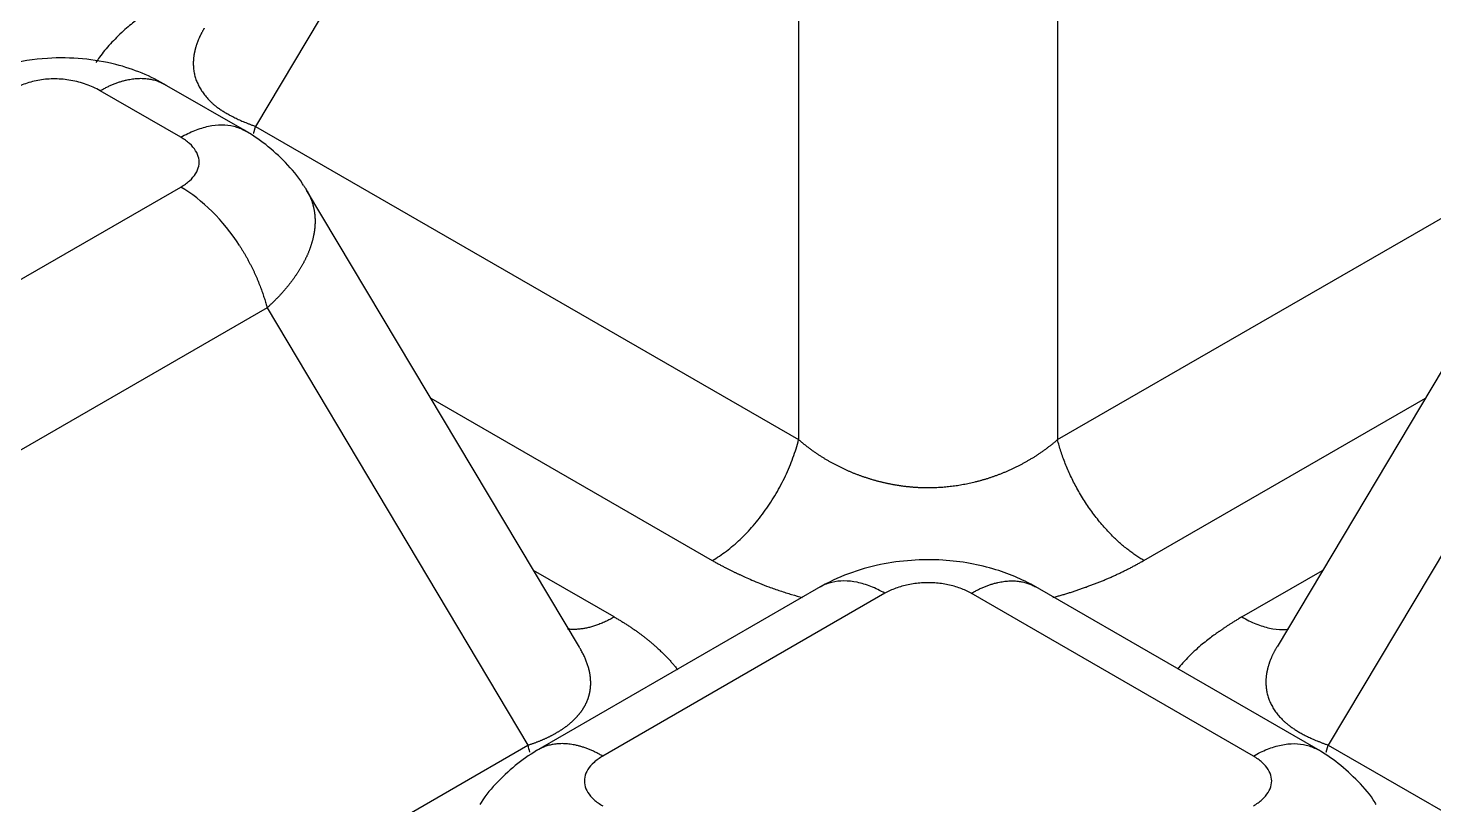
# Model space of a CAD drawing. Header units: millimetres. Extents: x -1286 to 291, y 5350 to 5880.
# Drawn here: x -836.55 to -814.66, y 5615.81 to 5627.91 of the extents above; entities that cross this region are included whole.
import ezdxf

# ---------------------------------------------------------------- set-up
doc = ezdxf.new("R2010")
doc.units = ezdxf.units.MM
doc.layers.add('粗实线层', color=7, linetype='Continuous', lineweight=35)

msp = doc.modelspace()

# ---------------------------------------------------------------- linework, layer by layer
at = {"layer": '粗实线层', "lineweight": 25}
for p, q in [((-828.946, 5633.197, 2078.952), (-833.009, 5626.384, 2078.952)), ((-824.554, 5630.661, 2078.952), (-824.554, 5621.502, 2078.952)), ((-820.523, 5630.661, 2078.952), (-820.523, 5621.502, 2078.952)), ((-833.106, 5626.276, 2078.952), (-834.426, 5627.038, 2078.952)), ((-834.174, 5626.214, 2078.952), (-835.431, 5626.939, 2078.952)), ((-833.009, 5626.384, 2078.952), (-824.554, 5621.502, 2078.952)), ((-820.523, 5621.502, 2078.952), (-812.067, 5626.384, 2078.952)), ((-838.306, 5623.052, 2078.952), (-834.174, 5625.438, 2078.952)), ((-827.967, 5618.269, 2078.952), (-832.215, 5625.392, 2078.952)), ((-812.862, 5625.392, 2078.952), (-817.105, 5618.276, 2078.952)), ((-832.831, 5623.555, 2078.952), (-837.895, 5620.631, 2078.952)), ((-832.831, 5623.555, 2078.952), (-828.768, 5616.742, 2078.952)), ((-812.246, 5623.555, 2078.952), (-816.309, 5616.742, 2078.952)), ((-830.282, 5622.151, 2078.952), (-825.898, 5619.62, 2078.952)), ((-819.179, 5619.62, 2078.952), (-814.794, 5622.151, 2078.952)), ((-827.424, 5618.739, 2078.952), (-828.68, 5619.464, 2078.952)), ((-817.653, 5618.739, 2078.952), (-816.397, 5619.464, 2078.952)), ((-824.145, 5619.248, 2078.952), (-828.678, 5616.631, 2078.952)), ((-823.21, 5619.108, 2078.952), (-827.603, 5616.572, 2078.952)), ((-817.474, 5616.572, 2078.952), (-821.866, 5619.108, 2078.952)), ((-816.399, 5616.631, 2078.952), (-820.932, 5619.248, 2078.952)), ((-837.895, 5611.473, 2078.952), (-828.768, 5616.742, 2078.952)), ((-816.309, 5616.742, 2078.952), (-807.854, 5611.861, 2078.952))]:
    msp.add_line(p, q, dxfattribs=at)
for centre, major_axis, ratio, start_param, end_param in [((-768.103, 5619.466, 2078.952), (101.531, 0), 0.57735, 5.605815, 8.437063), ((-763.839, 5617.004, 2078.952), (-86.224, 0), 0.57735, 5.499194, 7.067177), ((-768.103, 5619.466, 2078.952), (101.531, 0), 0.57735, 2.558511, 4.266019), ((-763.839, 5616.564, 2078.952), (-85.581, 0), 0.57735, 5.513547, 6.151361), ((-763.839, 5607.835, 2078.952), (83.696, 0), 0.57735, 2.390542, 3.115677), ((-763.839, 5607.157, 2078.952), (82.706, 0), 0.57735, 2.401231, 3.222685), ((-834.174, 5623.796, 2078.952), (-1.005, 1.741), 0.577358, 4.799417, 5.497772)]:
    msp.add_ellipse(centre, major_axis=major_axis, ratio=ratio, start_param=start_param, end_param=end_param, dxfattribs=at)
msp.add_ellipse((-763.839, 5617.004, 2078.952), major_axis=(-86.564, 0), ratio=0.57735, dxfattribs=at)
for points, degree, knots in [([(-834.353, 5628.381, 2078.952), (-834.362, 5628.376, 2078.952), (-834.379, 5628.366, 2078.952), (-834.405, 5628.351, 2078.952), (-834.429, 5628.336, 2078.952), (-834.453, 5628.322, 2078.952), (-834.476, 5628.307, 2078.952), (-834.498, 5628.293, 2078.952), (-834.52, 5628.28, 2078.952), (-834.541, 5628.267, 2078.952), (-834.561, 5628.254, 2078.952), (-834.58, 5628.241, 2078.952), (-834.599, 5628.229, 2078.952), (-834.617, 5628.217, 2078.952), (-834.634, 5628.205, 2078.952), (-834.65, 5628.194, 2078.952), (-834.666, 5628.183, 2078.952), (-834.682, 5628.172, 2078.952), (-834.696, 5628.162, 2078.952), (-834.71, 5628.152, 2078.952), (-834.724, 5628.143, 2078.952), (-834.755, 5628.121, 2078.952), (-834.808, 5628.082, 2078.952), (-834.886, 5628.023, 2078.952), (-834.975, 5627.952, 2078.952), (-835.073, 5627.867, 2078.952), (-835.173, 5627.771, 2078.952), (-835.271, 5627.668, 2078.952), (-835.36, 5627.565, 2078.952), (-835.434, 5627.468, 2078.952), (-835.476, 5627.406, 2078.952), (-835.494, 5627.379, 2078.952)], 3, [0, 0, 0, 0, 0.017766, 0.03511, 0.05203, 0.068527, 0.0846, 0.100248, 0.115472, 0.130271, 0.144645, 0.158594, 0.172118, 0.185216, 0.197889, 0.210135, 0.221956, 0.233351, 0.24432, 0.254863, 0.264979, 0.274669, 0.325857, 0.387583, 0.459867, 0.542725, 0.641054, 0.738048, 0.833723, 0.928075, 1, 1, 1, 1]), ([(-833.808, 5627.913, 2078.952), (-833.81, 5627.91, 2078.952), (-833.815, 5627.902, 2078.952), (-833.822, 5627.89, 2078.952), (-833.83, 5627.876, 2078.952), (-833.838, 5627.861, 2078.952), (-833.846, 5627.847, 2078.952), (-833.853, 5627.833, 2078.952), (-833.86, 5627.819, 2078.952), (-833.867, 5627.805, 2078.952), (-833.874, 5627.791, 2078.952), (-833.88, 5627.777, 2078.952), (-833.887, 5627.763, 2078.952), (-833.893, 5627.749, 2078.952), (-833.899, 5627.735, 2078.952), (-833.904, 5627.721, 2078.952), (-833.91, 5627.707, 2078.952), (-833.915, 5627.694, 2078.952), (-833.92, 5627.68, 2078.952), (-833.925, 5627.666, 2078.952), (-833.93, 5627.652, 2078.952), (-833.934, 5627.639, 2078.952), (-833.938, 5627.625, 2078.952), (-833.942, 5627.611, 2078.952), (-833.946, 5627.598, 2078.952), (-833.95, 5627.584, 2078.952), (-833.953, 5627.571, 2078.952), (-833.956, 5627.557, 2078.952), (-833.959, 5627.544, 2078.952), (-833.962, 5627.531, 2078.952), (-833.965, 5627.517, 2078.952), (-833.967, 5627.504, 2078.952), (-833.969, 5627.491, 2078.952), (-833.971, 5627.478, 2078.952), (-833.973, 5627.465, 2078.952), (-833.974, 5627.452, 2078.952), (-833.976, 5627.439, 2078.952), (-833.977, 5627.426, 2078.952), (-833.977, 5627.413, 2078.952), (-833.978, 5627.4, 2078.952), (-833.979, 5627.387, 2078.952), (-833.979, 5627.374, 2078.952), (-833.979, 5627.342, 2078.952), (-833.977, 5627.29, 2078.952), (-833.967, 5627.22, 2078.952), (-833.95, 5627.15, 2078.952), (-833.926, 5627.082, 2078.952), (-833.896, 5627.016, 2078.952), (-833.86, 5626.951, 2078.952), (-833.816, 5626.888, 2078.952), (-833.766, 5626.826, 2078.952), (-833.723, 5626.781, 2078.952), (-833.691, 5626.751, 2078.952), (-833.673, 5626.735, 2078.952), (-833.653, 5626.718, 2078.952), (-833.633, 5626.702, 2078.952), (-833.611, 5626.685, 2078.952), (-833.589, 5626.669, 2078.952), (-833.565, 5626.652, 2078.952), (-833.54, 5626.635, 2078.952), (-833.514, 5626.619, 2078.952), (-833.487, 5626.602, 2078.952), (-833.458, 5626.585, 2078.952), (-833.428, 5626.568, 2078.952), (-833.397, 5626.551, 2078.952), (-833.365, 5626.535, 2078.952), (-833.331, 5626.518, 2078.952), (-833.296, 5626.501, 2078.952), (-833.259, 5626.484, 2078.952), (-833.221, 5626.467, 2078.952), (-833.182, 5626.45, 2078.952), (-833.141, 5626.434, 2078.952), (-833.098, 5626.417, 2078.952), (-833.055, 5626.4, 2078.952), (-833.025, 5626.39, 2078.952), (-833.009, 5626.384, 2078.952)], 3, [0, 0, 0, 0, 0.004763, 0.012015, 0.019249, 0.026468, 0.03367, 0.040856, 0.048027, 0.055183, 0.062323, 0.069449, 0.07656, 0.083656, 0.090738, 0.097806, 0.10486, 0.111901, 0.118929, 0.125943, 0.132945, 0.139934, 0.14691, 0.153875, 0.160828, 0.167769, 0.174698, 0.181617, 0.188525, 0.195422, 0.202309, 0.209185, 0.216052, 0.222909, 0.229757, 0.236595, 0.243425, 0.250246, 0.257059, 0.263864, 0.270661, 0.27745, 0.284232, 0.322869, 0.361725, 0.400842, 0.440264, 0.480035, 0.520194, 0.560781, 0.601837, 0.643398, 0.655217, 0.667363, 0.679836, 0.692639, 0.705773, 0.719239, 0.733039, 0.747174, 0.761644, 0.776452, 0.791598, 0.807083, 0.822907, 0.839073, 0.855579, 0.872428, 0.88962, 0.907155, 0.925034, 0.943257, 0.961826, 0.98074, 1, 1, 1, 1]), ([(-834.394, 5627.02, 2078.952), (-834.641, 5627.167, 2078.952), (-835.213, 5627.404, 2078.952), (-836.094, 5627.487, 2078.952), (-836.888, 5627.364, 2078.952), (-837.283, 5627.219, 2078.952), (-837.474, 5627.129, 2078.952)], 3, [0, 0, 0, 0, 0.282995, 0.616373, 0.811058, 1, 1, 1, 1]), ([(-834.174, 5626.214, 2078.952), (-834.101, 5626.256, 2078.952), (-834.028, 5626.292, 2078.952), (-833.883, 5626.349, 2078.952), (-833.811, 5626.371, 2078.952), (-833.671, 5626.4, 2078.952), (-833.603, 5626.407, 2078.952), (-833.472, 5626.407, 2078.952), (-833.409, 5626.4, 2078.952), (-833.289, 5626.37, 2078.952), (-833.233, 5626.348, 2078.952), (-833.175, 5626.316, 2078.952), (-833.169, 5626.313, 2078.952), (-833.164, 5626.31, 2078.952)], 3, [0, 0, 0, 0, 0.195838, 0.195838, 0.391677, 0.391677, 0.587515, 0.587515, 0.783354, 0.783354, 0.979192, 0.979192, 1, 1, 1, 1]), ([(-832.262, 5625.457, 2078.952), (-832.267, 5625.468, 2078.952), (-832.339, 5625.598, 2078.952), (-832.535, 5625.819, 2078.952), (-832.84, 5626.104, 2078.952), (-833.069, 5626.256, 2078.952), (-833.187, 5626.323, 2078.952)], 3, [0, 0, 0, 0, 0.030798, 0.365941, 0.689667, 1, 1, 1, 1]), ([(-832.259, 5625.457, 2078.952), (-832.256, 5625.454, 2078.952), (-832.25, 5625.446, 2078.952), (-832.242, 5625.433, 2078.952), (-832.233, 5625.42, 2078.952), (-832.225, 5625.408, 2078.952), (-832.219, 5625.397, 2078.952), (-832.215, 5625.392, 2078.952), (-832.214, 5625.39, 2078.952)], 3, [0, 0, 0, 0, 0.172249, 0.363207, 0.554149, 0.745077, 0.935991, 1, 1, 1, 1]), ([(-832.214, 5625.39, 2078.952), (-832.212, 5625.387, 2078.952), (-832.208, 5625.38, 2078.952), (-832.201, 5625.368, 2078.952), (-832.194, 5625.355, 2078.952), (-832.187, 5625.341, 2078.952), (-832.18, 5625.328, 2078.952), (-832.173, 5625.314, 2078.952), (-832.167, 5625.3, 2078.952), (-832.161, 5625.287, 2078.952), (-832.155, 5625.273, 2078.952), (-832.149, 5625.259, 2078.952), (-832.144, 5625.245, 2078.952), (-832.138, 5625.231, 2078.952), (-832.133, 5625.216, 2078.952), (-832.128, 5625.202, 2078.952), (-832.124, 5625.187, 2078.952), (-832.12, 5625.173, 2078.952), (-832.116, 5625.158, 2078.952), (-832.112, 5625.144, 2078.952), (-832.108, 5625.129, 2078.952), (-832.105, 5625.114, 2078.952), (-832.102, 5625.099, 2078.952), (-832.099, 5625.084, 2078.952), (-832.096, 5625.069, 2078.952), (-832.094, 5625.054, 2078.952), (-832.092, 5625.039, 2078.952), (-832.09, 5625.023, 2078.952), (-832.088, 5625.008, 2078.952), (-832.087, 5624.993, 2078.952), (-832.085, 5624.977, 2078.952), (-832.084, 5624.961, 2078.952), (-832.084, 5624.946, 2078.952), (-832.083, 5624.93, 2078.952), (-832.083, 5624.914, 2078.952), (-832.083, 5624.898, 2078.952), (-832.083, 5624.883, 2078.952), (-832.084, 5624.867, 2078.952), (-832.084, 5624.851, 2078.952), (-832.085, 5624.834, 2078.952), (-832.087, 5624.818, 2078.952), (-832.088, 5624.802, 2078.952), (-832.09, 5624.786, 2078.952), (-832.092, 5624.77, 2078.952), (-832.094, 5624.753, 2078.952), (-832.096, 5624.737, 2078.952), (-832.099, 5624.72, 2078.952), (-832.102, 5624.704, 2078.952), (-832.105, 5624.687, 2078.952), (-832.108, 5624.671, 2078.952), (-832.112, 5624.654, 2078.952), (-832.116, 5624.638, 2078.952), (-832.12, 5624.621, 2078.952), (-832.124, 5624.604, 2078.952), (-832.129, 5624.587, 2078.952), (-832.134, 5624.571, 2078.952), (-832.139, 5624.554, 2078.952), (-832.144, 5624.537, 2078.952), (-832.149, 5624.52, 2078.952), (-832.155, 5624.503, 2078.952), (-832.161, 5624.486, 2078.952), (-832.167, 5624.469, 2078.952), (-832.174, 5624.452, 2078.952), (-832.18, 5624.435, 2078.952), (-832.187, 5624.418, 2078.952), (-832.194, 5624.401, 2078.952), (-832.202, 5624.384, 2078.952), (-832.209, 5624.367, 2078.952), (-832.217, 5624.35, 2078.952), (-832.225, 5624.333, 2078.952), (-832.234, 5624.315, 2078.952), (-832.242, 5624.298, 2078.952), (-832.251, 5624.281, 2078.952), (-832.26, 5624.264, 2078.952), (-832.269, 5624.247, 2078.952), (-832.278, 5624.23, 2078.952), (-832.288, 5624.212, 2078.952), (-832.298, 5624.195, 2078.952), (-832.308, 5624.178, 2078.952), (-832.318, 5624.161, 2078.952), (-832.329, 5624.144, 2078.952), (-832.34, 5624.126, 2078.952), (-832.351, 5624.109, 2078.952), (-832.362, 5624.092, 2078.952), (-832.373, 5624.075, 2078.952), (-832.385, 5624.058, 2078.952), (-832.397, 5624.04, 2078.952), (-832.409, 5624.023, 2078.952), (-832.421, 5624.006, 2078.952), (-832.434, 5623.989, 2078.952), (-832.446, 5623.972, 2078.952), (-832.459, 5623.955, 2078.952), (-832.472, 5623.938, 2078.952), (-832.486, 5623.921, 2078.952), (-832.499, 5623.904, 2078.952), (-832.513, 5623.887, 2078.952), (-832.527, 5623.87, 2078.952), (-832.541, 5623.853, 2078.952), (-832.556, 5623.836, 2078.952), (-832.57, 5623.819, 2078.952), (-832.585, 5623.802, 2078.952), (-832.6, 5623.786, 2078.952), (-832.615, 5623.769, 2078.952), (-832.631, 5623.752, 2078.952), (-832.646, 5623.735, 2078.952), (-832.662, 5623.719, 2078.952), (-832.678, 5623.702, 2078.952), (-832.694, 5623.686, 2078.952), (-832.711, 5623.669, 2078.952), (-832.727, 5623.653, 2078.952), (-832.744, 5623.636, 2078.952), (-832.761, 5623.62, 2078.952), (-832.778, 5623.604, 2078.952), (-832.795, 5623.587, 2078.952), (-832.813, 5623.571, 2078.952), (-832.825, 5623.56, 2078.952), (-832.831, 5623.555, 2078.952)], 3, [0, 0, 0, 0, 0.005848, 0.014646, 0.023444, 0.03224, 0.041037, 0.049832, 0.058627, 0.067422, 0.076216, 0.08501, 0.093803, 0.102596, 0.111388, 0.12018, 0.128971, 0.137762, 0.146553, 0.155343, 0.164133, 0.172923, 0.181712, 0.190502, 0.19929, 0.208079, 0.216867, 0.225655, 0.234443, 0.243231, 0.252018, 0.260806, 0.269593, 0.27838, 0.287167, 0.295954, 0.30474, 0.313527, 0.322314, 0.3311, 0.339887, 0.348673, 0.35746, 0.366247, 0.375033, 0.38382, 0.392607, 0.401394, 0.410181, 0.418968, 0.427755, 0.436543, 0.44533, 0.454118, 0.462906, 0.471694, 0.480483, 0.489272, 0.498061, 0.50685, 0.515639, 0.524429, 0.53322, 0.54201, 0.550801, 0.559592, 0.568384, 0.577176, 0.585969, 0.594762, 0.603555, 0.612349, 0.621144, 0.629939, 0.638734, 0.64753, 0.656327, 0.665124, 0.673922, 0.68272, 0.691519, 0.700319, 0.709119, 0.71792, 0.726722, 0.735524, 0.744327, 0.753131, 0.761936, 0.770741, 0.779547, 0.788354, 0.797162, 0.80597, 0.814779, 0.82359, 0.832401, 0.841213, 0.850026, 0.85884, 0.867654, 0.87647, 0.885287, 0.894105, 0.902923, 0.911743, 0.920564, 0.929386, 0.938209, 0.947032, 0.955858, 0.964684, 0.973511, 0.98234, 0.991169, 1, 1, 1, 1]), ([(-825.898, 5619.62, 2078.952), (-825.825, 5619.662, 2078.952), (-825.751, 5619.711, 2078.952), (-825.606, 5619.821, 2078.952), (-825.535, 5619.882, 2078.952), (-825.395, 5620.014, 2078.952), (-825.327, 5620.086, 2078.952), (-825.195, 5620.237, 2078.952), (-825.132, 5620.318, 2078.952), (-825.013, 5620.485, 2078.952), (-824.957, 5620.572, 2078.952), (-824.852, 5620.751, 2078.952), (-824.803, 5620.843, 2078.952), (-824.715, 5621.03, 2078.952), (-824.676, 5621.124, 2078.952), (-824.607, 5621.314, 2078.952), (-824.578, 5621.409, 2078.952), (-824.554, 5621.502, 2078.952)], 3, [0, 0, 0, 0, 0.125, 0.125, 0.25, 0.25, 0.375, 0.375, 0.5, 0.5, 0.625, 0.625, 0.75, 0.75, 0.875, 0.875, 1, 1, 1, 1]), ([(-824.554, 5621.502, 2078.952), (-824.548, 5621.497, 2078.952), (-824.536, 5621.487, 2078.952), (-824.518, 5621.472, 2078.952), (-824.5, 5621.456, 2078.952), (-824.481, 5621.441, 2078.952), (-824.463, 5621.427, 2078.952), (-824.444, 5621.412, 2078.952), (-824.426, 5621.397, 2078.952), (-824.407, 5621.383, 2078.952), (-824.388, 5621.369, 2078.952), (-824.369, 5621.355, 2078.952), (-824.35, 5621.341, 2078.952), (-824.331, 5621.327, 2078.952), (-824.311, 5621.314, 2078.952), (-824.292, 5621.3, 2078.952), (-824.273, 5621.287, 2078.952), (-824.253, 5621.274, 2078.952), (-824.234, 5621.261, 2078.952), (-824.214, 5621.248, 2078.952), (-824.194, 5621.236, 2078.952), (-824.174, 5621.223, 2078.952), (-824.154, 5621.211, 2078.952), (-824.134, 5621.199, 2078.952), (-824.114, 5621.187, 2078.952), (-824.094, 5621.175, 2078.952), (-824.074, 5621.164, 2078.952), (-824.053, 5621.152, 2078.952), (-824.033, 5621.141, 2078.952), (-824.012, 5621.13, 2078.952), (-823.992, 5621.119, 2078.952), (-823.971, 5621.108, 2078.952), (-823.951, 5621.097, 2078.952), (-823.93, 5621.087, 2078.952), (-823.909, 5621.077, 2078.952), (-823.888, 5621.066, 2078.952), (-823.867, 5621.056, 2078.952), (-823.846, 5621.047, 2078.952), (-823.825, 5621.037, 2078.952), (-823.804, 5621.027, 2078.952), (-823.783, 5621.018, 2078.952), (-823.762, 5621.009, 2078.952), (-823.741, 5621, 2078.952), (-823.72, 5620.991, 2078.952), (-823.698, 5620.982, 2078.952), (-823.677, 5620.974, 2078.952), (-823.655, 5620.966, 2078.952), (-823.634, 5620.957, 2078.952), (-823.613, 5620.949, 2078.952), (-823.591, 5620.942, 2078.952), (-823.569, 5620.934, 2078.952), (-823.548, 5620.926, 2078.952), (-823.526, 5620.919, 2078.952), (-823.504, 5620.912, 2078.952), (-823.483, 5620.905, 2078.952), (-823.461, 5620.898, 2078.952), (-823.439, 5620.891, 2078.952), (-823.417, 5620.885, 2078.952), (-823.396, 5620.878, 2078.952), (-823.374, 5620.872, 2078.952), (-823.352, 5620.866, 2078.952), (-823.33, 5620.86, 2078.952), (-823.308, 5620.854, 2078.952), (-823.286, 5620.849, 2078.952), (-823.264, 5620.843, 2078.952), (-823.242, 5620.838, 2078.952), (-823.22, 5620.833, 2078.952), (-823.198, 5620.828, 2078.952), (-823.176, 5620.823, 2078.952), (-823.154, 5620.819, 2078.952), (-823.132, 5620.814, 2078.952), (-823.11, 5620.81, 2078.952), (-823.088, 5620.806, 2078.952), (-823.066, 5620.802, 2078.952), (-823.044, 5620.798, 2078.952), (-823.022, 5620.794, 2078.952), (-823, 5620.791, 2078.952), (-822.978, 5620.788, 2078.952), (-822.956, 5620.784, 2078.952), (-822.934, 5620.781, 2078.952), (-822.912, 5620.779, 2078.952), (-822.89, 5620.776, 2078.952), (-822.868, 5620.773, 2078.952), (-822.846, 5620.771, 2078.952), (-822.823, 5620.769, 2078.952), (-822.801, 5620.767, 2078.952), (-822.779, 5620.765, 2078.952), (-822.757, 5620.763, 2078.952), (-822.735, 5620.762, 2078.952), (-822.713, 5620.76, 2078.952), (-822.692, 5620.759, 2078.952), (-822.67, 5620.758, 2078.952), (-822.648, 5620.757, 2078.952), (-822.626, 5620.757, 2078.952), (-822.604, 5620.756, 2078.952), (-822.582, 5620.756, 2078.952), (-822.56, 5620.755, 2078.952), (-822.53, 5620.755, 2078.952), (-822.493, 5620.756, 2078.952), (-822.447, 5620.757, 2078.952), (-822.401, 5620.758, 2078.952), (-822.356, 5620.761, 2078.952), (-822.31, 5620.764, 2078.952), (-822.264, 5620.768, 2078.952), (-822.218, 5620.772, 2078.952), (-822.172, 5620.778, 2078.952), (-822.126, 5620.784, 2078.952), (-822.08, 5620.79, 2078.952), (-822.034, 5620.798, 2078.952), (-821.988, 5620.806, 2078.952), (-821.942, 5620.815, 2078.952), (-821.896, 5620.824, 2078.952), (-821.85, 5620.834, 2078.952), (-821.804, 5620.845, 2078.952), (-821.758, 5620.857, 2078.952), (-821.712, 5620.869, 2078.952), (-821.667, 5620.882, 2078.952), (-821.621, 5620.896, 2078.952), (-821.576, 5620.91, 2078.952), (-821.531, 5620.926, 2078.952), (-821.486, 5620.941, 2078.952), (-821.441, 5620.958, 2078.952), (-821.396, 5620.975, 2078.952), (-821.352, 5620.993, 2078.952), (-821.307, 5621.012, 2078.952), (-821.263, 5621.032, 2078.952), (-821.219, 5621.052, 2078.952), (-821.176, 5621.073, 2078.952), (-821.132, 5621.094, 2078.952), (-821.089, 5621.116, 2078.952), (-821.046, 5621.139, 2078.952), (-821.004, 5621.163, 2078.952), (-820.962, 5621.187, 2078.952), (-820.92, 5621.213, 2078.952), (-820.878, 5621.238, 2078.952), (-820.837, 5621.265, 2078.952), (-820.796, 5621.292, 2078.952), (-820.756, 5621.32, 2078.952), (-820.716, 5621.349, 2078.952), (-820.676, 5621.378, 2078.952), (-820.637, 5621.408, 2078.952), (-820.598, 5621.439, 2078.952), (-820.56, 5621.47, 2078.952), (-820.535, 5621.492, 2078.952), (-820.523, 5621.502, 2078.952)], 3, [0, 0, 0, 0, 0.005924, 0.011829, 0.017716, 0.023584, 0.029433, 0.035265, 0.041078, 0.046873, 0.05265, 0.058409, 0.06415, 0.069873, 0.075579, 0.081267, 0.086938, 0.092592, 0.098228, 0.103848, 0.10945, 0.115035, 0.120604, 0.126156, 0.131691, 0.13721, 0.142713, 0.1482, 0.15367, 0.159124, 0.164563, 0.169986, 0.175393, 0.180785, 0.186161, 0.191522, 0.196869, 0.2022, 0.207516, 0.212817, 0.218104, 0.223376, 0.228634, 0.233878, 0.239108, 0.244323, 0.249525, 0.254714, 0.259888, 0.26505, 0.270198, 0.275333, 0.280454, 0.285564, 0.29066, 0.295744, 0.300815, 0.305874, 0.310921, 0.315957, 0.32098, 0.325992, 0.330992, 0.33598, 0.340958, 0.345925, 0.35088, 0.355825, 0.36076, 0.365684, 0.370597, 0.375501, 0.380395, 0.385279, 0.390153, 0.395018, 0.399873, 0.40472, 0.409558, 0.414387, 0.419207, 0.424019, 0.428822, 0.433618, 0.438406, 0.443186, 0.447958, 0.452723, 0.457481, 0.462232, 0.466976, 0.471713, 0.476444, 0.481169, 0.485887, 0.4906, 0.495306, 0.500008, 0.509822, 0.519661, 0.529527, 0.539421, 0.549346, 0.559303, 0.569293, 0.579318, 0.589379, 0.599479, 0.609618, 0.619799, 0.630022, 0.64029, 0.650603, 0.660963, 0.671371, 0.68183, 0.69234, 0.702902, 0.713519, 0.724191, 0.734919, 0.745705, 0.756551, 0.767457, 0.778425, 0.789455, 0.80055, 0.811709, 0.822935, 0.834229, 0.845591, 0.857022, 0.868525, 0.880099, 0.891746, 0.903466, 0.915261, 0.927132, 0.93908, 0.951105, 0.963209, 0.975392, 0.987656, 1, 1, 1, 1]), ([(-825.898, 5619.62, 2078.952), (-825.889, 5619.615, 2078.952), (-825.872, 5619.605, 2078.952), (-825.846, 5619.59, 2078.952), (-825.82, 5619.576, 2078.952), (-825.795, 5619.562, 2078.952), (-825.771, 5619.549, 2078.952), (-825.747, 5619.536, 2078.952), (-825.723, 5619.524, 2078.952), (-825.7, 5619.512, 2078.952), (-825.678, 5619.5, 2078.952), (-825.656, 5619.489, 2078.952), (-825.635, 5619.478, 2078.952), (-825.614, 5619.468, 2078.952), (-825.594, 5619.458, 2078.952), (-825.575, 5619.448, 2078.952), (-825.556, 5619.439, 2078.952), (-825.537, 5619.43, 2078.952), (-825.52, 5619.422, 2078.952), (-825.503, 5619.414, 2078.952), (-825.486, 5619.406, 2078.952), (-825.448, 5619.388, 2078.952), (-825.381, 5619.357, 2078.952), (-825.278, 5619.312, 2078.952), (-825.155, 5619.261, 2078.952), (-825.008, 5619.204, 2078.952), (-824.842, 5619.146, 2078.952), (-824.667, 5619.091, 2078.952), (-824.55, 5619.057, 2078.952), (-824.493, 5619.042, 2078.952)], 3, [0, 0, 0, 0, 0.021449, 0.042388, 0.062815, 0.082731, 0.102135, 0.121027, 0.139407, 0.157273, 0.174627, 0.191467, 0.207794, 0.223607, 0.238906, 0.253692, 0.267963, 0.281719, 0.294962, 0.30769, 0.319903, 0.331602, 0.393399, 0.467919, 0.555186, 0.65522, 0.773929, 0.891028, 1, 1, 1, 1]), ([(-820.835, 5619.192, 2078.952), (-821.038, 5619.31, 2078.952), (-821.496, 5619.512, 2078.952), (-822.342, 5619.665, 2078.952), (-823.148, 5619.607, 2078.952), (-823.794, 5619.42, 2078.952), (-824.096, 5619.277, 2078.952), (-824.242, 5619.192, 2078.952)], 3, [0, 0, 0, 0, 0.204046, 0.436748, 0.701689, 0.846889, 1, 1, 1, 1]), ([(-820.594, 5619.043, 2078.952), (-820.58, 5619.047, 2078.952), (-820.547, 5619.056, 2078.952), (-820.495, 5619.07, 2078.952), (-820.436, 5619.087, 2078.952), (-820.378, 5619.105, 2078.952), (-820.32, 5619.123, 2078.952), (-820.262, 5619.142, 2078.952), (-820.204, 5619.161, 2078.952), (-820.147, 5619.181, 2078.952), (-820.089, 5619.201, 2078.952), (-820.033, 5619.222, 2078.952), (-819.976, 5619.243, 2078.952), (-819.92, 5619.264, 2078.952), (-819.864, 5619.287, 2078.952), (-819.809, 5619.309, 2078.952), (-819.754, 5619.333, 2078.952), (-819.7, 5619.356, 2078.952), (-819.645, 5619.38, 2078.952), (-819.592, 5619.405, 2078.952), (-819.538, 5619.43, 2078.952), (-819.486, 5619.456, 2078.952), (-819.433, 5619.482, 2078.952), (-819.381, 5619.509, 2078.952), (-819.33, 5619.536, 2078.952), (-819.279, 5619.563, 2078.952), (-819.229, 5619.591, 2078.952), (-819.195, 5619.61, 2078.952), (-819.179, 5619.62, 2078.952)], 3, [0, 0, 0, 0, 0.025205, 0.062871, 0.100648, 0.138536, 0.176536, 0.214649, 0.252875, 0.291214, 0.329666, 0.36823, 0.406906, 0.445694, 0.484591, 0.523597, 0.562711, 0.601931, 0.641257, 0.68069, 0.72023, 0.759878, 0.799634, 0.839496, 0.879465, 0.919539, 0.959718, 1, 1, 1, 1]), ([(-823.21, 5619.108, 2078.952), (-823.284, 5619.15, 2078.952), (-823.357, 5619.186, 2078.952), (-823.502, 5619.243, 2078.952), (-823.574, 5619.265, 2078.952), (-823.714, 5619.294, 2078.952), (-823.782, 5619.301, 2078.952), (-823.913, 5619.301, 2078.952), (-823.976, 5619.294, 2078.952), (-824.095, 5619.264, 2078.952), (-824.152, 5619.242, 2078.952), (-824.208, 5619.211, 2078.952), (-824.212, 5619.209, 2078.952), (-824.215, 5619.207, 2078.952)], 3, [0, 0, 0, 0, 0.19719, 0.19719, 0.39438, 0.39438, 0.59157, 0.59157, 0.78876, 0.78876, 0.98595, 0.98595, 1, 1, 1, 1]), ([(-827.424, 5618.739, 2078.952), (-827.077, 5618.539, 2078.952), (-826.809, 5618.306, 2078.952), (-826.594, 5618.119, 2078.952), (-826.436, 5617.916, 2078.952)], 2, [0, 0, 0, 0.548321, 0.548321, 1, 1, 1]), ([(-817.653, 5618.739, 2078.952), (-817.662, 5618.734, 2078.952), (-817.679, 5618.724, 2078.952), (-817.705, 5618.709, 2078.952), (-817.729, 5618.694, 2078.952), (-817.753, 5618.68, 2078.952), (-817.776, 5618.666, 2078.952), (-817.798, 5618.652, 2078.952), (-817.82, 5618.638, 2078.952), (-817.84, 5618.625, 2078.952), (-817.861, 5618.612, 2078.952), (-817.88, 5618.599, 2078.952), (-817.899, 5618.587, 2078.952), (-817.916, 5618.575, 2078.952), (-817.934, 5618.563, 2078.952), (-817.95, 5618.552, 2078.952), (-817.966, 5618.541, 2078.952), (-817.982, 5618.531, 2078.952), (-817.996, 5618.52, 2078.952), (-818.01, 5618.511, 2078.952), (-818.024, 5618.501, 2078.952), (-818.055, 5618.479, 2078.952), (-818.108, 5618.44, 2078.952), (-818.186, 5618.381, 2078.952), (-818.275, 5618.31, 2078.952), (-818.372, 5618.225, 2078.952), (-818.473, 5618.129, 2078.952), (-818.569, 5618.028, 2078.952), (-818.627, 5617.961, 2078.952), (-818.654, 5617.928, 2078.952)], 3, [0, 0, 0, 0, 0.021449, 0.042388, 0.062815, 0.082731, 0.102135, 0.121027, 0.139407, 0.157273, 0.174627, 0.191467, 0.207794, 0.223607, 0.238906, 0.253692, 0.267963, 0.28172, 0.294962, 0.30769, 0.319903, 0.331602, 0.393399, 0.467919, 0.555186, 0.65522, 0.77393, 0.891029, 1, 1, 1, 1]), ([(-817.653, 5618.739, 2078.952), (-817.58, 5618.697, 2078.952), (-817.506, 5618.661, 2078.952), (-817.361, 5618.603, 2078.952), (-817.29, 5618.581, 2078.952), (-817.15, 5618.552, 2078.952), (-817.082, 5618.545, 2078.952), (-816.985, 5618.545, 2078.952), (-816.955, 5618.547, 2078.952), (-816.925, 5618.55, 2078.952)], 3, [0, 0, 0, 0, 0.287925, 0.287925, 0.57585, 0.57585, 0.863775, 0.863775, 1, 1, 1, 1]), ([(-828.768, 5616.742, 2078.952), (-828.761, 5616.744, 2078.952), (-828.747, 5616.749, 2078.952), (-828.727, 5616.756, 2078.952), (-828.706, 5616.763, 2078.952), (-828.686, 5616.77, 2078.952), (-828.667, 5616.777, 2078.952), (-828.647, 5616.784, 2078.952), (-828.628, 5616.791, 2078.952), (-828.609, 5616.799, 2078.952), (-828.59, 5616.806, 2078.952), (-828.571, 5616.814, 2078.952), (-828.553, 5616.821, 2078.952), (-828.535, 5616.829, 2078.952), (-828.517, 5616.837, 2078.952), (-828.499, 5616.845, 2078.952), (-828.482, 5616.853, 2078.952), (-828.464, 5616.861, 2078.952), (-828.447, 5616.869, 2078.952), (-828.43, 5616.878, 2078.952), (-828.414, 5616.886, 2078.952), (-828.397, 5616.895, 2078.952), (-828.381, 5616.903, 2078.952), (-828.365, 5616.912, 2078.952), (-828.349, 5616.92, 2078.952), (-828.334, 5616.929, 2078.952), (-828.319, 5616.938, 2078.952), (-828.304, 5616.947, 2078.952), (-828.289, 5616.956, 2078.952), (-828.274, 5616.965, 2078.952), (-828.26, 5616.974, 2078.952), (-828.246, 5616.983, 2078.952), (-828.232, 5616.993, 2078.952), (-828.218, 5617.002, 2078.952), (-828.204, 5617.011, 2078.952), (-828.191, 5617.021, 2078.952), (-828.178, 5617.03, 2078.952), (-828.165, 5617.04, 2078.952), (-828.153, 5617.05, 2078.952), (-828.14, 5617.06, 2078.952), (-828.128, 5617.069, 2078.952), (-828.116, 5617.079, 2078.952), (-828.104, 5617.089, 2078.952), (-828.093, 5617.099, 2078.952), (-828.081, 5617.109, 2078.952), (-828.07, 5617.119, 2078.952), (-828.06, 5617.13, 2078.952), (-828.049, 5617.14, 2078.952), (-828.038, 5617.15, 2078.952), (-828.028, 5617.16, 2078.952), (-828.018, 5617.171, 2078.952), (-828.009, 5617.181, 2078.952), (-827.999, 5617.192, 2078.952), (-827.99, 5617.202, 2078.952), (-827.981, 5617.213, 2078.952), (-827.972, 5617.224, 2078.952), (-827.963, 5617.234, 2078.952), (-827.955, 5617.245, 2078.952), (-827.946, 5617.256, 2078.952), (-827.938, 5617.267, 2078.952), (-827.931, 5617.278, 2078.952), (-827.923, 5617.289, 2078.952), (-827.916, 5617.3, 2078.952), (-827.909, 5617.311, 2078.952), (-827.902, 5617.322, 2078.952), (-827.895, 5617.333, 2078.952), (-827.889, 5617.344, 2078.952), (-827.882, 5617.355, 2078.952), (-827.876, 5617.367, 2078.952), (-827.87, 5617.378, 2078.952), (-827.865, 5617.389, 2078.952), (-827.859, 5617.401, 2078.952), (-827.854, 5617.412, 2078.952), (-827.849, 5617.424, 2078.952), (-827.844, 5617.435, 2078.952), (-827.84, 5617.447, 2078.952), (-827.835, 5617.458, 2078.952), (-827.831, 5617.47, 2078.952), (-827.827, 5617.482, 2078.952), (-827.823, 5617.493, 2078.952), (-827.82, 5617.505, 2078.952), (-827.817, 5617.517, 2078.952), (-827.813, 5617.529, 2078.952), (-827.811, 5617.541, 2078.952), (-827.808, 5617.553, 2078.952), (-827.805, 5617.564, 2078.952), (-827.803, 5617.576, 2078.952), (-827.801, 5617.588, 2078.952), (-827.799, 5617.6, 2078.952), (-827.797, 5617.612, 2078.952), (-827.796, 5617.625, 2078.952), (-827.794, 5617.637, 2078.952), (-827.793, 5617.649, 2078.952), (-827.793, 5617.661, 2078.952), (-827.792, 5617.673, 2078.952), (-827.791, 5617.685, 2078.952), (-827.791, 5617.698, 2078.952), (-827.791, 5617.714, 2078.952), (-827.791, 5617.736, 2078.952), (-827.793, 5617.762, 2078.952), (-827.795, 5617.788, 2078.952), (-827.798, 5617.815, 2078.952), (-827.802, 5617.842, 2078.952), (-827.806, 5617.869, 2078.952), (-827.812, 5617.897, 2078.952), (-827.819, 5617.924, 2078.952), (-827.826, 5617.952, 2078.952), (-827.835, 5617.98, 2078.952), (-827.844, 5618.009, 2078.952), (-827.854, 5618.037, 2078.952), (-827.865, 5618.066, 2078.952), (-827.877, 5618.095, 2078.952), (-827.89, 5618.124, 2078.952), (-827.904, 5618.154, 2078.952), (-827.919, 5618.183, 2078.952), (-827.935, 5618.213, 2078.952), (-827.95, 5618.24, 2078.952), (-827.96, 5618.257, 2078.952), (-827.965, 5618.265, 2078.952)], 3, [0, 0, 0, 0, 0.008651, 0.017272, 0.025863, 0.034424, 0.042956, 0.051459, 0.059932, 0.068376, 0.076791, 0.085177, 0.093534, 0.101862, 0.110162, 0.118434, 0.126678, 0.134893, 0.14308, 0.15124, 0.159372, 0.167477, 0.175554, 0.183604, 0.191627, 0.199623, 0.207593, 0.215536, 0.223452, 0.231342, 0.239207, 0.247045, 0.254857, 0.262644, 0.270406, 0.278142, 0.285853, 0.29354, 0.301201, 0.308839, 0.316451, 0.32404, 0.331605, 0.339145, 0.346663, 0.354156, 0.361627, 0.369074, 0.376499, 0.383901, 0.391281, 0.398638, 0.405973, 0.413286, 0.420578, 0.427849, 0.435098, 0.442326, 0.449533, 0.45672, 0.463886, 0.471032, 0.478158, 0.485265, 0.492351, 0.499419, 0.506468, 0.513498, 0.520509, 0.527502, 0.534476, 0.541433, 0.548373, 0.555294, 0.562199, 0.569087, 0.575958, 0.582813, 0.589651, 0.596474, 0.603281, 0.610072, 0.616848, 0.62361, 0.630357, 0.637089, 0.643807, 0.650512, 0.657202, 0.66388, 0.670544, 0.677196, 0.683835, 0.690462, 0.697077, 0.70368, 0.710272, 0.716853, 0.730597, 0.744391, 0.758237, 0.772139, 0.786098, 0.800117, 0.814198, 0.828344, 0.842558, 0.85684, 0.871194, 0.885623, 0.900127, 0.914709, 0.929372, 0.944118, 0.958948, 0.973865, 0.98887, 1, 1, 1, 1]), ([(-817.108, 5618.271, 2078.952), (-817.11, 5618.268, 2078.952), (-817.115, 5618.261, 2078.952), (-817.122, 5618.248, 2078.952), (-817.13, 5618.234, 2078.952), (-817.138, 5618.22, 2078.952), (-817.145, 5618.205, 2078.952), (-817.153, 5618.191, 2078.952), (-817.16, 5618.177, 2078.952), (-817.167, 5618.163, 2078.952), (-817.174, 5618.149, 2078.952), (-817.18, 5618.135, 2078.952), (-817.187, 5618.121, 2078.952), (-817.193, 5618.107, 2078.952), (-817.199, 5618.093, 2078.952), (-817.204, 5618.079, 2078.952), (-817.21, 5618.066, 2078.952), (-817.215, 5618.052, 2078.952), (-817.22, 5618.038, 2078.952), (-817.225, 5618.024, 2078.952), (-817.23, 5618.01, 2078.952), (-817.234, 5617.997, 2078.952), (-817.238, 5617.983, 2078.952), (-817.242, 5617.97, 2078.952), (-817.246, 5617.956, 2078.952), (-817.25, 5617.943, 2078.952), (-817.253, 5617.929, 2078.952), (-817.256, 5617.916, 2078.952), (-817.259, 5617.902, 2078.952), (-817.262, 5617.889, 2078.952), (-817.265, 5617.876, 2078.952), (-817.267, 5617.862, 2078.952), (-817.269, 5617.849, 2078.952), (-817.271, 5617.836, 2078.952), (-817.273, 5617.823, 2078.952), (-817.274, 5617.81, 2078.952), (-817.275, 5617.797, 2078.952), (-817.277, 5617.784, 2078.952), (-817.277, 5617.771, 2078.952), (-817.278, 5617.758, 2078.952), (-817.279, 5617.745, 2078.952), (-817.279, 5617.733, 2078.952), (-817.279, 5617.7, 2078.952), (-817.276, 5617.648, 2078.952), (-817.266, 5617.578, 2078.952), (-817.25, 5617.509, 2078.952), (-817.226, 5617.441, 2078.952), (-817.196, 5617.374, 2078.952), (-817.16, 5617.309, 2078.952), (-817.116, 5617.246, 2078.952), (-817.066, 5617.185, 2078.952), (-817.023, 5617.14, 2078.952), (-816.991, 5617.109, 2078.952), (-816.972, 5617.093, 2078.952), (-816.953, 5617.077, 2078.952), (-816.933, 5617.06, 2078.952), (-816.911, 5617.044, 2078.952), (-816.889, 5617.027, 2078.952), (-816.865, 5617.01, 2078.952), (-816.84, 5616.994, 2078.952), (-816.814, 5616.977, 2078.952), (-816.786, 5616.96, 2078.952), (-816.758, 5616.943, 2078.952), (-816.728, 5616.927, 2078.952), (-816.697, 5616.91, 2078.952), (-816.665, 5616.893, 2078.952), (-816.631, 5616.876, 2078.952), (-816.596, 5616.859, 2078.952), (-816.559, 5616.842, 2078.952), (-816.521, 5616.825, 2078.952), (-816.482, 5616.809, 2078.952), (-816.441, 5616.792, 2078.952), (-816.398, 5616.775, 2078.952), (-816.355, 5616.759, 2078.952), (-816.324, 5616.748, 2078.952), (-816.309, 5616.742, 2078.952)], 3, [0, 0, 0, 0, 0.004763, 0.012015, 0.019249, 0.026468, 0.03367, 0.040856, 0.048027, 0.055183, 0.062323, 0.069449, 0.07656, 0.083656, 0.090738, 0.097806, 0.10486, 0.111901, 0.118929, 0.125943, 0.132945, 0.139934, 0.14691, 0.153875, 0.160828, 0.167769, 0.174698, 0.181617, 0.188525, 0.195422, 0.202309, 0.209185, 0.216052, 0.222909, 0.229757, 0.236595, 0.243425, 0.250246, 0.257059, 0.263864, 0.270661, 0.27745, 0.284232, 0.322869, 0.361725, 0.400842, 0.440264, 0.480035, 0.520194, 0.560781, 0.601837, 0.643398, 0.655217, 0.667363, 0.679836, 0.692639, 0.705773, 0.719239, 0.733039, 0.747174, 0.761644, 0.776452, 0.791598, 0.807083, 0.822907, 0.839073, 0.855579, 0.872428, 0.88962, 0.907155, 0.925034, 0.943257, 0.961826, 0.98074, 1, 1, 1, 1]), ([(-828.59, 5616.682, 2078.952), (-828.708, 5616.614, 2078.952), (-828.937, 5616.462, 2078.952), (-829.242, 5616.177, 2078.952), (-829.438, 5615.956, 2078.952), (-829.509, 5615.826, 2078.952), (-829.515, 5615.815, 2078.952)], 3, [0, 0, 0, 0, 0.310329, 0.634006, 0.969092, 1, 1, 1, 1]), ([(-817.474, 5616.572, 2078.952), (-817.401, 5616.614, 2078.952), (-817.328, 5616.65, 2078.952), (-817.183, 5616.707, 2078.952), (-817.111, 5616.729, 2078.952), (-816.971, 5616.758, 2078.952), (-816.903, 5616.766, 2078.952), (-816.772, 5616.765, 2078.952), (-816.709, 5616.758, 2078.952), (-816.589, 5616.728, 2078.952), (-816.533, 5616.706, 2078.952), (-816.475, 5616.674, 2078.952), (-816.469, 5616.671, 2078.952), (-816.464, 5616.668, 2078.952)], 3, [0, 0, 0, 0, 0.195838, 0.195838, 0.391677, 0.391677, 0.587515, 0.587515, 0.783354, 0.783354, 0.979192, 0.979192, 1, 1, 1, 1]), ([(-815.561, 5615.815, 2078.952), (-815.567, 5615.826, 2078.952), (-815.639, 5615.956, 2078.952), (-815.835, 5616.177, 2078.952), (-816.14, 5616.462, 2078.952), (-816.369, 5616.614, 2078.952), (-816.487, 5616.682, 2078.952)], 3, [0, 0, 0, 0, 0.030831, 0.365963, 0.689677, 1, 1, 1, 1])]:
    msp.add_open_spline(points, degree=degree, knots=knots, dxfattribs=at)
for points in [[(-835.431, 5626.939, 2078.952), (-835.499, 5626.978, 2078.952), (-835.642, 5627.044, 2078.952), (-835.883, 5627.107, 2078.952), (-836.131, 5627.13, 2078.952), (-836.373, 5627.112, 2078.952), (-836.596, 5627.055, 2078.952), (-836.787, 5626.962, 2078.952), (-836.937, 5626.836, 2078.952), (-837.002, 5626.737, 2078.952), (-837.025, 5626.683, 2078.952)], [(-834.174, 5625.438, 2078.952), (-834.121, 5625.468, 2078.952), (-834.03, 5625.534, 2078.952), (-833.934, 5625.645, 2078.952), (-833.886, 5625.765, 2078.952), (-833.886, 5625.886, 2078.952), (-833.934, 5626.006, 2078.952), (-834.03, 5626.118, 2078.952), (-834.121, 5626.183, 2078.952), (-834.174, 5626.214, 2078.952)], [(-821.866, 5619.108, 2078.952), (-821.919, 5619.138, 2078.952), (-822.033, 5619.191, 2078.952), (-822.226, 5619.246, 2078.952), (-822.433, 5619.274, 2078.952), (-822.644, 5619.274, 2078.952), (-822.85, 5619.246, 2078.952), (-823.044, 5619.191, 2078.952), (-823.157, 5619.138, 2078.952), (-823.21, 5619.108, 2078.952)], [(-828.737, 5616.631, 2078.952), (-828.748, 5616.668, 2078.952), (-828.758, 5616.705, 2078.952), (-828.768, 5616.742, 2078.952)], [(-827.603, 5616.572, 2078.952), (-827.655, 5616.541, 2078.952), (-827.747, 5616.476, 2078.952), (-827.842, 5616.364, 2078.952), (-827.891, 5616.245, 2078.952), (-827.891, 5616.123, 2078.952), (-827.843, 5616.004, 2078.952), (-827.747, 5615.892, 2078.952), (-827.655, 5615.826, 2078.952), (-827.603, 5615.796, 2078.952)], [(-817.474, 5615.796, 2078.952), (-817.421, 5615.826, 2078.952), (-817.33, 5615.892, 2078.952), (-817.234, 5616.004, 2078.952), (-817.186, 5616.123, 2078.952), (-817.186, 5616.245, 2078.952), (-817.234, 5616.364, 2078.952), (-817.33, 5616.476, 2078.952), (-817.421, 5616.541, 2078.952), (-817.474, 5616.572, 2078.952)]]:
    msp.add_open_spline(points, degree=3, dxfattribs=at)
for points, weights in [([(-835.431, 5626.939, 2078.952), (-835.052, 5627.157, 2078.952), (-834.695, 5627.197, 2078.952), (-834.42, 5627.035, 2078.952)], [1.10246256587, 1.01581486841, 0.984122534975, 1.00738556557]), ([(-833.039, 5626.276, 2078.952), (-833.028, 5626.313, 2078.952), (-833.018, 5626.348, 2078.952), (-833.009, 5626.384, 2078.952)], [1.08288193425, 1.08906409697, 1.09559210528, 1.10246595919]), ([(-833.261, 5624.526, 2078.952), (-833.059, 5624.214, 2078.952), (-832.914, 5623.881, 2078.952), (-832.831, 5623.555, 2078.952)], [1.00155290504, 1.00892717881, 1.04256509033, 1.10246663958]), ([(-819.179, 5619.62, 2078.952), (-819.807, 5619.982, 2078.952), (-820.318, 5620.699, 2078.952), (-820.523, 5621.502, 2078.952)], [1.10247137787, 0.965844680293, 0.965842874066, 1.10246595919]), ([(-821.866, 5619.108, 2078.952), (-821.491, 5619.325, 2078.952), (-821.136, 5619.366, 2078.952), (-820.861, 5619.207, 2078.952)], [1.10246344043, 1.0164084024, 0.984559061101, 1.00691541652]), ([(-827.424, 5618.739, 2078.952), (-827.677, 5618.592, 2078.952), (-827.927, 5618.525, 2078.952), (-828.152, 5618.55, 2078.952)], [1.10246919632, 1.04286857152, 1.00926771985, 1.00166664132]), ([(-827.603, 5616.572, 2078.952), (-827.981, 5616.79, 2078.952), (-828.338, 5616.83, 2078.952), (-828.613, 5616.668, 2078.952)], [1.10246344043, 1.01583209582, 0.984134905074, 1.00737186818]), ([(-816.34, 5616.631, 2078.952), (-816.329, 5616.668, 2078.952), (-816.319, 5616.705, 2078.952), (-816.309, 5616.742, 2078.952)], [1.082266863, 1.08863068588, 1.09536371795, 1.10246595919])]:
    msp.add_rational_spline(points, weights, degree=3, dxfattribs=at)

doc.saveas('drawing.dxf')
